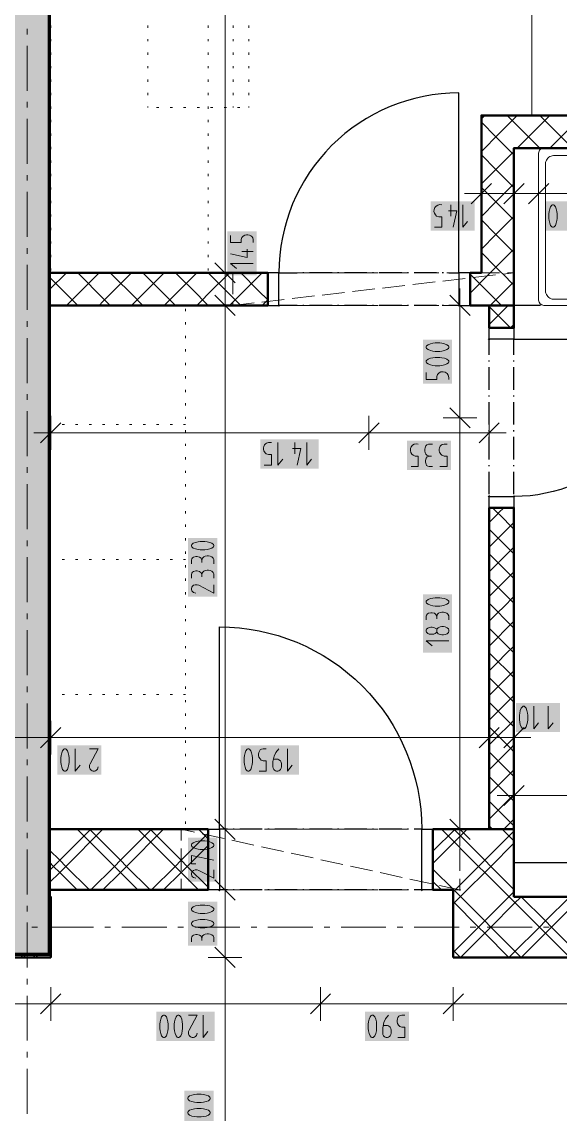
# Model space of a CAD drawing. Header units: millimetres. Extents: x 0 to 594, y 0 to 420.
# Drawn here: x 415.2 to 439.73, y 226.55 to 276.35 of the extents above; entities that cross this region are included whole.
import ezdxf

# ---------------------------------------------------------------- set-up
doc = ezdxf.new("R2010")
doc.units = ezdxf.units.MM
doc.header["$LTSCALE"] = 8
for name, color, linetype in [('PDF_Dvere', 7, 'Continuous'), ('PDF_Instalacni prizdivka do 1m', 7, 'Continuous'), ('PDF_Koty delkove', 7, 'Continuous'), ('PDF_Kuchyne', 7, 'Continuous'), ('PDF_Nabytek', 7, 'Continuous'), ('PDF_Osy hlavni', 7, 'Continuous'), ('PDF_Preklady', 7, 'Continuous'), ('PDF_Pricky zdene', 7, 'Continuous'), ('PDF_Sanita', 7, 'Continuous'), ('PDF_Steny akusticke', 7, 'Continuous'), ('PDF_Steny obvodove nosne', 7, 'Continuous')]:
    doc.layers.add(name, color=color, linetype=linetype)

msp = doc.modelspace()

# ---------------------------------------------------------------- linework, layer by layer
at = {"layer": 'PDF_Dvere', "lineweight": 25}
for points in [[(434.666, 264.911), (435.117, 264.911), (435.117, 273.111, 0.414214), (426.917, 264.911), (427.748, 264.911)], [(437.628, 261.167), (437.628, 261.887), (444.803, 261.887, -0.414213), (437.628, 254.712)], [(424.57, 239.542), (424.2, 239.542), (424.2, 248.767, -0.414214), (433.425, 239.542), (433.078, 239.542)]]:
    msp.add_lwpolyline(points, format="xyb", dxfattribs=at)
for points in [[(426.404, 263.425), (426.917, 263.425), (426.917, 264.911), (426.404, 264.911)], [(435.117, 263.425), (435.629, 263.425), (435.629, 264.911), (435.117, 264.911)], [(436.5, 261.887), (436.5, 262.4), (437.628, 262.4), (437.628, 261.887)], [(436.5, 254.2), (436.5, 254.712), (437.628, 254.712), (437.628, 254.2)], [(424.2, 236.775), (423.688, 236.775), (423.688, 239.542), (424.2, 239.542)], [(433.938, 236.775), (433.425, 236.775), (433.425, 239.542), (433.938, 239.542)]]:
    msp.add_lwpolyline(points, close=True, dxfattribs=at)
for points in [[(428.055, 264.911), (428.004, 264.911)], [(429.336, 264.911), (428.311, 264.911)], [(429.644, 264.911), (429.593, 264.911)], [(430.925, 264.911), (429.9, 264.911)], [(431.233, 264.911), (431.181, 264.911)], [(432.514, 264.911), (431.489, 264.911)], [(432.821, 264.911), (432.77, 264.911)], [(434.103, 264.911), (433.078, 264.911)], [(434.41, 264.911), (434.359, 264.911)], [(427.748, 263.425), (426.917, 263.425)], [(428.055, 263.425), (428.004, 263.425)], [(429.336, 263.425), (428.311, 263.425)], [(429.644, 263.425), (429.593, 263.425)], [(430.925, 263.425), (429.9, 263.425)], [(431.233, 263.425), (431.181, 263.425)], [(432.514, 263.425), (431.489, 263.425)], [(432.821, 263.425), (432.77, 263.425)], [(434.103, 263.425), (433.078, 263.425)], [(434.41, 263.425), (434.359, 263.425)], [(435.117, 263.425), (434.666, 263.425)], [(436.5, 261.167), (436.5, 261.887)], [(436.5, 260.86), (436.5, 260.911)], [(436.5, 259.578), (436.5, 260.603)], [(437.628, 260.86), (437.628, 260.911)], [(437.628, 259.578), (437.628, 260.603)], [(436.5, 259.271), (436.5, 259.322)], [(436.5, 257.99), (436.5, 259.015)], [(437.628, 259.271), (437.628, 259.322)], [(437.628, 257.99), (437.628, 259.015)], [(436.5, 257.682), (436.5, 257.733)], [(437.628, 257.682), (437.628, 257.733)], [(436.5, 256.401), (436.5, 257.426)], [(437.628, 256.401), (437.628, 257.426)], [(436.5, 256.093), (436.5, 256.145)], [(437.628, 256.093), (437.628, 256.145)], [(436.5, 254.812), (436.5, 255.837)], [(437.628, 254.812), (437.628, 255.837)], [(424.878, 239.542), (424.826, 239.542)], [(426.159, 239.542), (425.134, 239.542)], [(426.466, 239.542), (426.415, 239.542)], [(427.748, 239.542), (426.723, 239.542)], [(428.055, 239.542), (428.004, 239.542)], [(429.336, 239.542), (428.311, 239.542)], [(429.644, 239.542), (429.593, 239.542)], [(430.925, 239.542), (429.9, 239.542)], [(431.233, 239.542), (431.181, 239.542)], [(432.514, 239.542), (431.489, 239.542)], [(432.821, 239.542), (432.77, 239.542)], [(424.57, 236.775), (424.2, 236.775)], [(424.878, 236.775), (424.826, 236.775)], [(426.159, 236.775), (425.134, 236.775)], [(426.466, 236.775), (426.415, 236.775)], [(427.748, 236.775), (426.723, 236.775)], [(428.055, 236.775), (428.004, 236.775)], [(429.336, 236.775), (428.311, 236.775)], [(429.644, 236.775), (429.593, 236.775)], [(430.925, 236.775), (429.9, 236.775)], [(431.233, 236.775), (431.181, 236.775)], [(432.514, 236.775), (431.489, 236.775)], [(432.821, 236.775), (432.77, 236.775)], [(433.425, 236.775), (433.078, 236.775)]]:
    msp.add_lwpolyline(points, dxfattribs=at)
at = {"layer": 'PDF_Dvere', "lineweight": 25, "transparency": 33554559}
for points in [[(426.981, 264.911), (426.917, 264.847), (426.917, 264.975), (426.853, 264.911)], [(435.181, 264.911), (435.117, 264.847), (435.117, 264.975), (435.053, 264.911)], [(426.981, 263.425), (426.917, 263.361), (426.917, 263.489), (426.853, 263.425)], [(435.181, 263.425), (435.117, 263.361), (435.117, 263.489), (435.053, 263.425)], [(436.5, 261.823), (436.436, 261.887), (436.564, 261.887), (436.5, 261.951)], [(437.628, 261.823), (437.564, 261.887), (437.692, 261.887), (437.628, 261.951)], [(436.5, 254.648), (436.436, 254.712), (436.564, 254.712), (436.5, 254.776)], [(437.628, 254.648), (437.564, 254.712), (437.692, 254.712), (437.628, 254.776)], [(424.264, 239.542), (424.2, 239.478), (424.2, 239.606), (424.136, 239.542)], [(433.489, 239.542), (433.425, 239.478), (433.425, 239.606), (433.361, 239.542)], [(424.264, 236.775), (424.2, 236.711), (424.2, 236.839), (424.136, 236.775)], [(433.489, 236.775), (433.425, 236.711), (433.425, 236.839), (433.361, 236.775)]]:
    msp.add_solid(points, dxfattribs=at)
at = {"layer": 'PDF_Instalacni prizdivka do 1m', "lineweight": 25}
msp.add_lwpolyline([(438.837, 263.425), (437.628, 263.425)], dxfattribs=at)
msp.add_lwpolyline([(437.628, 236.467), (446.801, 236.467), (446.801, 238.005), (437.628, 238.005)], close=True, dxfattribs=at)
at = {"layer": 'PDF_Koty delkove', "lineweight": 18}
for points in [[(424.462, 131.969), (424.462, 165.401), (424.462, 185.307), (424.462, 187.114), (424.462, 188.6), (424.462, 212.482), (424.462, 215.25), (424.462, 218.325), (424.462, 233.7), (424.462, 236.775), (424.462, 239.542), (424.462, 263.425), (424.462, 264.911), (424.462, 320.055)], [(436.603, 268.982), (435.68, 268.06)], [(436.142, 269.29), (436.142, 268.521), (436.142, 267.752)], [(438.089, 268.982), (437.167, 268.06)], [(437.628, 269.29), (437.628, 268.521), (437.628, 267.752)], [(439.216, 268.982), (438.293, 268.06)], [(438.755, 269.29), (438.755, 268.521), (438.755, 267.752)], [(436.142, 268.521), (435.373, 268.521)], [(503.945, 268.521), (501.497, 268.521), (501.177, 268.521), (493.387, 268.521), (481.087, 268.521), (478.935, 268.521), (477.807, 268.521), (460.383, 268.521), (459.511, 268.521), (457.051, 268.521), (456.179, 268.521), (438.755, 268.521), (437.628, 268.521), (436.142, 268.521)], [(434.749, 268.009), (434.749, 267.496)], [(435.297, 268.009), (435.297, 266.984), (435.515, 267.256)], [(434.64, 267.735), (435.023, 267.735), (434.858, 266.984)], [(424.715, 266.617), (424.715, 266.289), (425.193, 266.289), (425.193, 266.426), (425.227, 266.521), (425.279, 266.576), (425.364, 266.63), (425.431, 266.644), (425.5, 266.644), (425.569, 266.63), (425.636, 266.603), (425.688, 266.562), (425.722, 266.508), (425.74, 266.426), (425.74, 266.289)], [(425.466, 265.987), (425.466, 265.604), (424.715, 265.769)], [(425.74, 265.878), (425.227, 265.878)], [(424.923, 264.45), (424.001, 265.372)], [(425.74, 265.33), (424.715, 265.33), (424.988, 265.112)], [(425.231, 264.911), (424.462, 264.911), (423.693, 264.911)], [(435.168, 263.425), (435.168, 264.193)], [(424.923, 262.963), (424.001, 263.886)], [(435.629, 262.963), (434.707, 263.886)], [(425.231, 263.425), (424.462, 263.425), (423.693, 263.425)], [(435.937, 263.425), (435.168, 263.425), (434.399, 263.425)], [(435.168, 239.542), (435.168, 258.3), (435.168, 263.425)], [(434.244, 261.711), (434.039, 261.711), (433.938, 261.697), (433.818, 261.67), (433.715, 261.629), (433.647, 261.575), (433.63, 261.547), (433.63, 261.493), (433.647, 261.465), (433.715, 261.41), (433.818, 261.369), (433.938, 261.341), (434.039, 261.328), (434.244, 261.328), (434.347, 261.341), (434.467, 261.369), (434.569, 261.41)], [(434.569, 261.41), (434.638, 261.465), (434.655, 261.493), (434.655, 261.547), (434.638, 261.575), (434.569, 261.629), (434.467, 261.67), (434.347, 261.697), (434.244, 261.711)], [(435.629, 257.838), (434.707, 258.761)], [(416.974, 258.077), (416.052, 257.155)], [(416.513, 258.385), (416.513, 257.616), (416.513, 256.847)], [(431.478, 258.077), (430.555, 257.155)], [(431.017, 258.385), (431.017, 257.616), (431.017, 256.847)], [(435.937, 258.3), (435.168, 258.3), (434.399, 258.3)], [(436.962, 258.077), (436.039, 257.155)], [(436.5, 258.385), (436.5, 257.616), (436.5, 256.847)], [(416.513, 257.616), (415.744, 257.616)], [(436.5, 257.616), (433.25, 257.616), (431.017, 257.616), (416.513, 257.616)], [(436.5, 257.616), (437.269, 257.616)], [(426.243, 256.142), (426.572, 256.142), (426.572, 256.62), (426.435, 256.62), (426.339, 256.654), (426.284, 256.706), (426.23, 256.791), (426.216, 256.858), (426.216, 256.927), (426.23, 256.996), (426.257, 257.063), (426.298, 257.115), (426.353, 257.15), (426.435, 257.167), (426.572, 257.167)], [(426.873, 257.167), (426.873, 256.142), (427.092, 256.415)], [(427.64, 257.167), (427.64, 256.654)], [(428.187, 257.167), (428.187, 256.142), (428.406, 256.415)], [(433.922, 257.103), (433.731, 257.103), (433.663, 257.068), (433.608, 257.017), (433.581, 256.932), (433.567, 256.863), (433.567, 256.795), (433.581, 256.71), (433.608, 256.642), (433.663, 256.591), (433.758, 256.556)], [(434.251, 256.078), (434.579, 256.078), (434.579, 256.556), (434.442, 256.556), (434.347, 256.591), (434.292, 256.642), (434.238, 256.727), (434.224, 256.795), (434.224, 256.863), (434.238, 256.932), (434.265, 257), (434.306, 257.051), (434.36, 257.086), (434.442, 257.103), (434.579, 257.103)], [(427.53, 256.893), (427.914, 256.893), (427.749, 256.142)], [(433.922, 256.078), (433.758, 256.078), (433.703, 256.095), (433.649, 256.13), (433.621, 256.181), (433.594, 256.282), (433.594, 256.351), (433.621, 256.453), (433.676, 256.522), (433.758, 256.556), (433.867, 256.556)], [(423.949, 251.648), (423.949, 251.84), (423.914, 251.908), (423.863, 251.963), (423.778, 251.99), (423.709, 252.004), (423.641, 252.004), (423.556, 251.99), (423.488, 251.963), (423.437, 251.908), (423.402, 251.812)], [(422.924, 251.648), (422.924, 251.812), (422.941, 251.867), (422.976, 251.922), (423.027, 251.95), (423.128, 251.977), (423.197, 251.977)], [(423.197, 251.977), (423.299, 251.95), (423.368, 251.895), (423.402, 251.812), (423.402, 251.703)], [(422.924, 250.991), (422.924, 251.155), (422.941, 251.21), (422.976, 251.265), (423.027, 251.293), (423.128, 251.32), (423.197, 251.32), (423.299, 251.293), (423.368, 251.238), (423.402, 251.155), (423.402, 251.046)], [(423.949, 250.991), (423.949, 251.183), (423.914, 251.251), (423.863, 251.306), (423.778, 251.333), (423.709, 251.347), (423.641, 251.347), (423.556, 251.333), (423.488, 251.306), (423.437, 251.251), (423.402, 251.155)], [(423.949, 250.69), (423.949, 250.306), (423.266, 250.663), (423.197, 250.69), (423.094, 250.69), (423.027, 250.663), (422.976, 250.622), (422.941, 250.58), (422.924, 250.525), (422.924, 250.471), (422.941, 250.416), (422.976, 250.375), (423.027, 250.334), (423.128, 250.306)], [(433.63, 249.086), (433.63, 249.25), (433.647, 249.305), (433.682, 249.359), (433.733, 249.387), (433.834, 249.414), (433.903, 249.414), (434.005, 249.387), (434.074, 249.332), (434.108, 249.25), (434.108, 249.141)], [(434.655, 249.086), (434.655, 249.277), (434.62, 249.345), (434.569, 249.4), (434.484, 249.427), (434.415, 249.441), (434.347, 249.441), (434.262, 249.427), (434.194, 249.4), (434.143, 249.345), (434.108, 249.25)], [(434.108, 248.538), (434.091, 248.511), (434.039, 248.47), (433.972, 248.443), (433.903, 248.429), (433.834, 248.429), (433.767, 248.443), (433.698, 248.47), (433.647, 248.525), (433.63, 248.566), (433.63, 248.62), (433.647, 248.661), (433.698, 248.716), (433.767, 248.743), (433.834, 248.757), (433.903, 248.757), (433.972, 248.743), (434.039, 248.716)], [(434.039, 248.716), (434.091, 248.675), (434.108, 248.648)], [(434.655, 248.127), (433.63, 248.127), (433.903, 247.909)], [(438.535, 245.147), (438.535, 244.122), (438.753, 244.395)], [(439.192, 245.147), (439.192, 244.122), (439.41, 244.395)], [(416.974, 244.184), (416.052, 243.261)], [(416.513, 244.491), (416.513, 243.722), (416.513, 242.954)], [(436.962, 244.184), (436.039, 243.261)], [(436.5, 244.491), (436.5, 243.722), (436.5, 242.954)], [(438.089, 244.184), (437.167, 243.261)], [(437.628, 244.491), (437.628, 243.722), (437.628, 242.954)], [(437.628, 243.722), (436.5, 243.722), (431.028, 243.722), (424.161, 243.722), (419.044, 243.722), (416.513, 243.722), (415.08, 243.722), (414.361, 243.722), (407.852, 243.722), (403.957, 243.722)], [(437.628, 243.722), (438.397, 243.722)], [(417.631, 243.21), (417.631, 242.185), (417.85, 242.457)], [(418.288, 243.21), (418.672, 243.21), (418.315, 242.526), (418.288, 242.457), (418.288, 242.355), (418.315, 242.287), (418.356, 242.236), (418.397, 242.201), (418.452, 242.185), (418.507, 242.185), (418.562, 242.201), (418.603, 242.236), (418.644, 242.287), (418.672, 242.389)], [(425.671, 243.021), (425.63, 243.124), (425.576, 243.192), (425.548, 243.21), (425.493, 243.21), (425.466, 243.192), (425.411, 243.124), (425.37, 243.021), (425.343, 242.901), (425.329, 242.799)], [(425.329, 242.799), (425.329, 242.594), (425.343, 242.492), (425.37, 242.372), (425.411, 242.27), (425.466, 242.201), (425.493, 242.185), (425.548, 242.185), (425.576, 242.201), (425.63, 242.27), (425.671, 242.372), (425.699, 242.492), (425.713, 242.594), (425.713, 242.799), (425.699, 242.901), (425.671, 243.021)], [(426.013, 242.185), (426.342, 242.185), (426.342, 242.662), (426.205, 242.662), (426.109, 242.697), (426.054, 242.749), (426, 242.834), (425.986, 242.901), (425.986, 242.97), (426, 243.039), (426.027, 243.106), (426.068, 243.158), (426.123, 243.192), (426.205, 243.21), (426.342, 243.21)], [(426.917, 243.21), (426.78, 243.039), (426.697, 242.867), (426.643, 242.629), (426.643, 242.389), (426.657, 242.321), (426.684, 242.27), (426.711, 242.236), (426.753, 242.201), (426.808, 242.185), (426.862, 242.185), (426.917, 242.201), (426.958, 242.236), (426.985, 242.27), (427.013, 242.321), (427.027, 242.389), (427.027, 242.526), (427.013, 242.594), (426.985, 242.662), (426.917, 242.714), (426.862, 242.731), (426.67, 242.731)], [(427.3, 243.21), (427.3, 242.185), (427.519, 242.457)], [(438.089, 241.541), (437.167, 240.618)], [(437.628, 241.848), (437.628, 241.08), (437.628, 240.311)], [(437.628, 241.08), (436.859, 241.08)], [(459.511, 241.08), (458.355, 241.08), (457.051, 241.08), (450.555, 241.08), (448.39, 241.08), (446.801, 241.08), (437.628, 241.08)], [(425.231, 239.542), (424.462, 239.542), (423.693, 239.542)], [(424.923, 239.081), (424.001, 240.003)], [(435.937, 239.542), (435.168, 239.542), (434.399, 239.542)], [(435.629, 239.081), (434.707, 240.003)], [(435.168, 239.542), (435.168, 238.773)], [(423.538, 239.007), (423.333, 239.007), (423.232, 238.993), (423.112, 238.966), (423.009, 238.925), (422.941, 238.871), (422.924, 238.843), (422.924, 238.789), (422.941, 238.761), (423.009, 238.707), (423.112, 238.666), (423.232, 238.638), (423.333, 238.624), (423.538, 238.624)], [(423.538, 238.624), (423.641, 238.638), (423.761, 238.666), (423.863, 238.707), (423.932, 238.761), (423.949, 238.789), (423.949, 238.843), (423.932, 238.871), (423.863, 238.925), (423.761, 238.966), (423.641, 238.993), (423.538, 239.007)], [(423.128, 237.967), (422.924, 237.967), (422.924, 238.35), (423.949, 238.132)], [(423.949, 237.693), (423.949, 237.31), (423.266, 237.666), (423.197, 237.693), (423.094, 237.693), (423.027, 237.666), (422.976, 237.625), (422.941, 237.584), (422.924, 237.529), (422.924, 237.475), (422.941, 237.42), (422.976, 237.379), (423.027, 237.338), (423.128, 237.31)], [(424.923, 236.313), (424.001, 237.236)], [(425.231, 236.775), (424.462, 236.775), (423.693, 236.775)], [(423.112, 236.045), (423.009, 236.004), (422.941, 235.95), (422.924, 235.922), (422.924, 235.868), (422.941, 235.84), (423.009, 235.786), (423.112, 235.745), (423.232, 235.717), (423.333, 235.703), (423.538, 235.703), (423.641, 235.717), (423.761, 235.745), (423.863, 235.786), (423.932, 235.84), (423.949, 235.868), (423.949, 235.922), (423.932, 235.95), (423.863, 236.004), (423.761, 236.045), (423.641, 236.072), (423.538, 236.086)], [(423.538, 236.086), (423.333, 236.086), (423.232, 236.072), (423.112, 236.045)], [(422.924, 234.416), (422.924, 234.581), (422.941, 234.636), (422.976, 234.69), (423.027, 234.718), (423.128, 234.745), (423.197, 234.745), (423.299, 234.718), (423.368, 234.663), (423.402, 234.581), (423.402, 234.471)], [(423.949, 234.416), (423.949, 234.608), (423.914, 234.676), (423.863, 234.731), (423.778, 234.758), (423.709, 234.772), (423.641, 234.772), (423.556, 234.758), (423.488, 234.731), (423.437, 234.676), (423.402, 234.581)], [(424.923, 233.239), (424.001, 234.161)], [(425.231, 233.7), (424.462, 233.7), (423.693, 233.7)], [(416.513, 232.35), (416.513, 231.581), (416.513, 230.813)], [(428.813, 232.35), (428.813, 231.581), (428.813, 230.813)], [(434.86, 232.35), (434.86, 231.581), (434.86, 230.813)], [(544.944, 231.581), (527.533, 231.581), (514.611, 231.581), (510.402, 231.581), (501.792, 231.581), (487.237, 231.581), (481.087, 231.581), (476.182, 231.581), (471.637, 231.581), (470.838, 231.581), (469.351, 231.581), (434.86, 231.581), (428.813, 231.581), (416.513, 231.581), (405.084, 231.581)], [(416.974, 232.043), (416.052, 231.12)], [(429.274, 232.043), (428.352, 231.12)], [(435.322, 232.043), (434.399, 231.12)], [(422.143, 230.658), (422.143, 230.453), (422.156, 230.351), (422.184, 230.231), (422.225, 230.129), (422.279, 230.06), (422.307, 230.044), (422.361, 230.044), (422.389, 230.06), (422.443, 230.129), (422.484, 230.231), (422.512, 230.351), (422.526, 230.453), (422.526, 230.658), (422.512, 230.76), (422.484, 230.88), (422.443, 230.983), (422.389, 231.051), (422.361, 231.069), (422.307, 231.069), (422.279, 231.051)], [(422.8, 231.069), (423.183, 231.069), (422.827, 230.385), (422.8, 230.317), (422.8, 230.214), (422.827, 230.146), (422.868, 230.095), (422.909, 230.06), (422.964, 230.044), (423.018, 230.044), (423.073, 230.06), (423.114, 230.095), (423.155, 230.146), (423.183, 230.248)], [(423.457, 231.069), (423.457, 230.044), (423.675, 230.317)], [(431.288, 230.129), (431.329, 230.231), (431.357, 230.351), (431.371, 230.453), (431.371, 230.658), (431.357, 230.76), (431.329, 230.88), (431.288, 230.983), (431.234, 231.051), (431.206, 231.069), (431.152, 231.069), (431.124, 231.051), (431.07, 230.983), (431.029, 230.88), (431.002, 230.76), (430.988, 230.658)], [(431.918, 231.069), (431.781, 230.898), (431.699, 230.727), (431.645, 230.488), (431.645, 230.248), (431.659, 230.18), (431.686, 230.129), (431.713, 230.095), (431.754, 230.06), (431.809, 230.044), (431.863, 230.044), (431.918, 230.06), (431.959, 230.095), (431.986, 230.129), (432.014, 230.18), (432.028, 230.248), (432.028, 230.385), (432.014, 230.453), (431.986, 230.522), (431.918, 230.573), (431.863, 230.59), (431.672, 230.59)], [(432.329, 230.044), (432.657, 230.044), (432.657, 230.522), (432.52, 230.522), (432.425, 230.556), (432.37, 230.608), (432.316, 230.693), (432.302, 230.76), (432.302, 230.829), (432.316, 230.898), (432.343, 230.965), (432.384, 231.017), (432.438, 231.051), (432.52, 231.069), (432.657, 231.069)], [(422.279, 231.051), (422.225, 230.983), (422.184, 230.88), (422.156, 230.76), (422.143, 230.658)], [(430.988, 230.658), (430.988, 230.453), (431.002, 230.351), (431.029, 230.231), (431.07, 230.129), (431.124, 230.06), (431.152, 230.044), (431.206, 230.044), (431.234, 230.06), (431.288, 230.129)], [(423.376, 227.467), (423.171, 227.467), (423.07, 227.453), (422.95, 227.426), (422.847, 227.385), (422.779, 227.331), (422.762, 227.303), (422.762, 227.249), (422.779, 227.221), (422.847, 227.166), (422.95, 227.125), (423.07, 227.097), (423.171, 227.083), (423.376, 227.083), (423.479, 227.097), (423.599, 227.125), (423.701, 227.166), (423.77, 227.221), (423.787, 227.249), (423.787, 227.303), (423.77, 227.331), (423.701, 227.385)], [(423.701, 227.385), (423.599, 227.426), (423.479, 227.453), (423.376, 227.467)]]:
    msp.add_lwpolyline(points, dxfattribs=at)
for points in [[(434.01, 266.984), (434.338, 266.984), (434.338, 267.461), (434.201, 267.461), (434.106, 267.496), (434.051, 267.547, -0.753191), (434.338, 268.009)], [(433.63, 260.37), (433.63, 260.041), (434.108, 260.041), (434.108, 260.179), (434.143, 260.274, -0.84385), (434.655, 260.041)], [(432.937, 256.078), (433.265, 256.078), (433.265, 256.556), (433.128, 256.556), (433.033, 256.591), (432.978, 256.642, -0.753191), (433.265, 257.103)]]:
    msp.add_lwpolyline(points, format="xyb", dxfattribs=at)
for points in [[(439.216, 267.597), (439.216, 267.392), (439.229, 267.291), (439.257, 267.171), (439.298, 267.069), (439.352, 267), (439.38, 266.984), (439.434, 266.984), (439.462, 267), (439.516, 267.069), (439.557, 267.171), (439.585, 267.291), (439.599, 267.392), (439.599, 267.597), (439.585, 267.7), (439.557, 267.82), (439.516, 267.922), (439.462, 267.991), (439.434, 268.009), (439.38, 268.009), (439.352, 267.991), (439.298, 267.922), (439.257, 267.82), (439.229, 267.7)], [(434.244, 261.054), (434.039, 261.054), (433.938, 261.04), (433.818, 261.013), (433.715, 260.972), (433.647, 260.918), (433.63, 260.89), (433.63, 260.836), (433.647, 260.808), (433.715, 260.753), (433.818, 260.712), (433.938, 260.684), (434.039, 260.67), (434.244, 260.67), (434.347, 260.684), (434.467, 260.712), (434.569, 260.753), (434.638, 260.808), (434.655, 260.836), (434.655, 260.89), (434.638, 260.918), (434.569, 260.972), (434.467, 261.013), (434.347, 261.04)], [(423.538, 252.661), (423.333, 252.661), (423.232, 252.647), (423.112, 252.62), (423.009, 252.579), (422.941, 252.525), (422.924, 252.497), (422.924, 252.442), (422.941, 252.414), (423.009, 252.36), (423.112, 252.319), (423.232, 252.291), (423.333, 252.277), (423.538, 252.277), (423.641, 252.291), (423.761, 252.319), (423.863, 252.36), (423.932, 252.414), (423.949, 252.442), (423.949, 252.497), (423.932, 252.525), (423.863, 252.579), (423.761, 252.62), (423.641, 252.647)], [(434.244, 250.098), (434.039, 250.098), (433.938, 250.084), (433.818, 250.057), (433.715, 250.016), (433.647, 249.962), (433.63, 249.934), (433.63, 249.88), (433.647, 249.852), (433.715, 249.798), (433.818, 249.757), (433.938, 249.729), (434.039, 249.715), (434.244, 249.715), (434.347, 249.729), (434.467, 249.757), (434.569, 249.798), (434.638, 249.852), (434.655, 249.88), (434.655, 249.934), (434.638, 249.962), (434.569, 250.016), (434.467, 250.057), (434.347, 250.084)], [(434.415, 248.784), (434.347, 248.784), (434.262, 248.77), (434.177, 248.73), (434.125, 248.675), (434.108, 248.648), (434.108, 248.538), (434.125, 248.511), (434.177, 248.456), (434.262, 248.415), (434.347, 248.401), (434.415, 248.401), (434.501, 248.415), (434.587, 248.456), (434.638, 248.511), (434.655, 248.566), (434.655, 248.62), (434.638, 248.675), (434.587, 248.73), (434.501, 248.77)], [(437.877, 244.736), (437.877, 244.531), (437.891, 244.43), (437.919, 244.31), (437.96, 244.207), (438.014, 244.138), (438.042, 244.122), (438.096, 244.122), (438.124, 244.138), (438.178, 244.207), (438.219, 244.31), (438.247, 244.43), (438.261, 244.531), (438.261, 244.736), (438.247, 244.839), (438.219, 244.958), (438.178, 245.061), (438.124, 245.13), (438.096, 245.147), (438.042, 245.147), (438.014, 245.13), (437.96, 245.061), (437.919, 244.958), (437.891, 244.839)], [(416.974, 242.799), (416.974, 242.594), (416.988, 242.492), (417.015, 242.372), (417.056, 242.27), (417.11, 242.201), (417.138, 242.185), (417.192, 242.185), (417.22, 242.201), (417.275, 242.27), (417.316, 242.372), (417.344, 242.492), (417.358, 242.594), (417.358, 242.799), (417.344, 242.901), (417.316, 243.021), (417.275, 243.124), (417.22, 243.192), (417.192, 243.21), (417.138, 243.21), (417.11, 243.192), (417.056, 243.124), (417.015, 243.021), (416.988, 242.901)], [(423.538, 235.429), (423.333, 235.429), (423.232, 235.415), (423.112, 235.388), (423.009, 235.347), (422.941, 235.293), (422.924, 235.265), (422.924, 235.211), (422.941, 235.183), (423.009, 235.129), (423.112, 235.087), (423.232, 235.06), (423.333, 235.046), (423.538, 235.046), (423.641, 235.06), (423.761, 235.087), (423.863, 235.129), (423.932, 235.183), (423.949, 235.211), (423.949, 235.265), (423.932, 235.293), (423.863, 235.347), (423.761, 235.388), (423.641, 235.415)], [(421.485, 230.658), (421.485, 230.453), (421.499, 230.351), (421.527, 230.231), (421.568, 230.129), (421.622, 230.06), (421.65, 230.044), (421.704, 230.044), (421.732, 230.06), (421.786, 230.129), (421.827, 230.231), (421.855, 230.351), (421.869, 230.453), (421.869, 230.658), (421.855, 230.76), (421.827, 230.88), (421.786, 230.983), (421.732, 231.051), (421.704, 231.069), (421.65, 231.069), (421.622, 231.051), (421.568, 230.983), (421.527, 230.88), (421.499, 230.76)], [(423.376, 226.81), (423.171, 226.81), (423.07, 226.796), (422.95, 226.769), (422.847, 226.728), (422.779, 226.674), (422.762, 226.646), (422.762, 226.591), (422.779, 226.564), (422.847, 226.509), (422.95, 226.468), (423.07, 226.44), (423.171, 226.426), (423.376, 226.426), (423.479, 226.44), (423.599, 226.468), (423.701, 226.509), (423.77, 226.564), (423.787, 226.591), (423.787, 226.646), (423.77, 226.674), (423.701, 226.728), (423.599, 226.769), (423.479, 226.796)]]:
    msp.add_lwpolyline(points, close=True, dxfattribs=at)
at = {"layer": 'PDF_Koty delkove', "color": 7, "lineweight": 18, "true_color": 0xffffff, "transparency": 33554559}
for points in [[(435.834, 268.162), (433.829, 268.162), (435.834, 266.83), (433.829, 266.83)], [(441.067, 268.162), (439.062, 268.162), (441.067, 266.83), (439.062, 266.83)], [(425.894, 264.793), (425.894, 266.798), (424.561, 264.793), (424.561, 266.798)], [(434.809, 259.86), (434.809, 261.865), (433.477, 259.86), (433.477, 261.865)], [(428.725, 257.321), (426.063, 257.321), (428.725, 255.988), (426.063, 255.988)], [(434.761, 257.257), (432.756, 257.257), (434.761, 255.925), (432.756, 255.925)], [(424.103, 250.152), (424.103, 252.814), (422.771, 250.152), (422.771, 252.814)], [(434.809, 247.59), (434.809, 250.252), (433.477, 247.59), (433.477, 250.252)], [(439.729, 245.301), (437.724, 245.301), (439.729, 243.968), (437.724, 243.968)], [(418.825, 243.364), (416.821, 243.364), (418.825, 242.031), (416.821, 242.031)], [(427.838, 243.364), (425.176, 243.364), (427.838, 242.031), (425.176, 242.031)], [(424.103, 237.156), (424.103, 239.161), (422.771, 237.156), (422.771, 239.161)], [(424.103, 234.235), (424.103, 236.24), (422.771, 234.235), (422.771, 236.24)], [(423.994, 231.223), (421.332, 231.223), (423.994, 229.89), (421.332, 229.89)], [(432.839, 231.223), (430.834, 231.223), (432.839, 229.89), (430.834, 229.89)], [(423.941, 224.959), (423.941, 227.62), (422.609, 224.959), (422.609, 227.62)]]:
    msp.add_solid(points, dxfattribs=at)
at = {"layer": 'PDF_Kuchyne', "lineweight": 13}
msp.add_lwpolyline([(456.898, 278.236), (456.898, 290.536), (450.748, 290.536), (450.748, 278.236), (438.448, 278.236), (438.448, 272.086), (456.898, 272.086), (456.898, 278.236)], dxfattribs=at)
at = {"layer": 'PDF_Nabytek', "lineweight": 13}
for points in [[(416.513, 276.081), (416.513, 276.183)], [(420.938, 276.081), (420.938, 276.183)], [(423.688, 276.081), (423.688, 276.183)], [(424.833, 276.081), (424.833, 276.183)], [(425.551, 276.081), (425.551, 276.183)], [(416.513, 275.466), (416.513, 275.568)], [(420.938, 275.466), (420.938, 275.568)], [(423.688, 275.466), (423.688, 275.568)], [(424.833, 275.466), (424.833, 275.568)], [(425.551, 275.466), (425.551, 275.568)], [(416.513, 274.851), (416.513, 274.953)], [(420.938, 274.851), (420.938, 274.953)], [(423.688, 274.851), (423.688, 274.953)], [(424.833, 274.851), (424.833, 274.953)], [(425.551, 274.851), (425.551, 274.953)], [(416.513, 274.236), (416.513, 274.338)], [(420.938, 274.236), (420.938, 274.338)], [(423.688, 274.236), (423.688, 274.338)], [(424.833, 274.236), (424.833, 274.338)], [(425.551, 274.236), (425.551, 274.338)], [(416.513, 273.621), (416.513, 273.723)], [(420.938, 273.621), (420.938, 273.723)], [(423.688, 273.621), (423.688, 273.723)], [(424.833, 273.621), (424.833, 273.723)], [(425.551, 273.621), (425.551, 273.723)], [(416.513, 273.006), (416.513, 273.108)], [(420.938, 273.006), (420.938, 273.108)], [(423.688, 273.006), (423.688, 273.108)], [(424.833, 273.006), (424.833, 273.108)], [(425.551, 273.006), (425.551, 273.108)], [(416.513, 272.391), (416.513, 272.493)], [(420.938, 272.444), (420.938, 272.493)], [(420.938, 272.444), (420.938, 272.444)], [(421.444, 272.444), (421.341, 272.444)], [(422.059, 272.444), (421.956, 272.444)], [(422.674, 272.444), (422.571, 272.444)], [(423.289, 272.444), (423.186, 272.444)], [(423.688, 272.391), (423.688, 272.493)], [(423.904, 272.444), (423.801, 272.444)], [(424.519, 272.444), (424.416, 272.444)], [(424.833, 272.444), (424.833, 272.493)], [(424.833, 272.444), (424.833, 272.444)], [(425.134, 272.444), (425.031, 272.444)], [(425.551, 272.444), (425.551, 272.493)], [(425.551, 272.444), (425.551, 272.444)], [(425.551, 272.444), (425.551, 272.444)], [(416.513, 271.776), (416.513, 271.878)], [(423.688, 271.776), (423.688, 271.878)], [(416.513, 271.161), (416.513, 271.263)], [(423.688, 271.161), (423.688, 271.263)], [(416.513, 270.546), (416.513, 270.648)], [(423.688, 270.546), (423.688, 270.648)], [(416.513, 269.931), (416.513, 270.033)], [(423.688, 269.931), (423.688, 270.033)], [(416.513, 269.316), (416.513, 269.418)], [(423.688, 269.316), (423.688, 269.418)], [(416.513, 268.701), (416.513, 268.803)], [(423.688, 268.701), (423.688, 268.803)], [(416.513, 268.086), (416.513, 268.188)], [(423.688, 268.086), (423.688, 268.188)], [(416.513, 267.471), (416.513, 267.573)], [(423.688, 267.471), (423.688, 267.573)], [(416.513, 266.856), (416.513, 266.958)], [(423.688, 266.856), (423.688, 266.958)], [(416.513, 266.241), (416.513, 266.343)], [(423.688, 266.241), (423.688, 266.343)], [(416.513, 265.626), (416.513, 265.728)], [(423.688, 265.626), (423.688, 265.728)], [(416.513, 265.011), (416.513, 265.113)], [(423.688, 265.011), (423.688, 265.113)], [(416.513, 264.911), (416.513, 264.911)], [(416.524, 264.911), (416.513, 264.911)], [(416.513, 264.911), (416.513, 264.911)], [(417.139, 264.911), (417.036, 264.911)], [(417.754, 264.911), (417.651, 264.911)], [(418.369, 264.911), (418.266, 264.911)], [(418.984, 264.911), (418.881, 264.911)], [(419.599, 264.911), (419.496, 264.911)], [(420.214, 264.911), (420.111, 264.911)], [(420.829, 264.911), (420.726, 264.911)], [(421.444, 264.911), (421.341, 264.911)], [(422.059, 264.911), (421.956, 264.911)], [(422.674, 264.911), (422.571, 264.911)], [(423.289, 264.911), (423.186, 264.911)], [(423.688, 264.911), (423.688, 264.911)], [(423.688, 264.911), (423.688, 264.911)], [(422.663, 263.425), (422.663, 263.425)], [(422.663, 263.166), (422.663, 263.268)], [(422.663, 262.551), (422.663, 262.653)], [(422.663, 261.936), (422.663, 262.038)], [(422.663, 261.321), (422.663, 261.423)], [(422.663, 260.706), (422.663, 260.808)], [(422.663, 260.091), (422.663, 260.193)], [(422.663, 259.476), (422.663, 259.578)], [(422.663, 258.861), (422.663, 258.963)], [(416.524, 257.992), (416.513, 257.992)], [(416.513, 257.992), (416.513, 257.992)], [(417.139, 257.992), (417.036, 257.992)], [(417.754, 257.992), (417.651, 257.992)], [(418.369, 257.992), (418.266, 257.992)], [(418.984, 257.992), (418.881, 257.992)], [(419.599, 257.992), (419.496, 257.992)], [(420.214, 257.992), (420.111, 257.992)], [(420.829, 257.992), (420.726, 257.992)], [(421.444, 257.992), (421.341, 257.992)], [(422.059, 257.992), (421.956, 257.992)], [(422.663, 257.992), (422.571, 257.992)], [(422.663, 258.246), (422.663, 258.348)], [(422.663, 257.992), (422.663, 257.992)], [(422.663, 257.631), (422.663, 257.733)], [(422.663, 257.016), (422.663, 257.118)], [(422.663, 256.401), (422.663, 256.503)], [(422.663, 255.786), (422.663, 255.888)], [(422.663, 255.171), (422.663, 255.273)], [(422.663, 254.556), (422.663, 254.658)], [(422.663, 253.941), (422.663, 254.043)], [(422.663, 253.326), (422.663, 253.428)], [(422.663, 252.711), (422.663, 252.813)], [(422.663, 252.096), (422.663, 252.198)], [(416.524, 251.842), (416.513, 251.842)], [(416.513, 251.842), (416.513, 251.842)], [(417.139, 251.842), (417.036, 251.842)], [(417.754, 251.842), (417.651, 251.842)], [(418.369, 251.842), (418.266, 251.842)], [(418.984, 251.842), (418.881, 251.842)], [(419.599, 251.842), (419.496, 251.842)], [(420.214, 251.842), (420.111, 251.842)], [(420.829, 251.842), (420.726, 251.842)], [(421.444, 251.842), (421.341, 251.842)], [(422.059, 251.842), (421.956, 251.842)], [(422.663, 251.842), (422.571, 251.842)], [(422.663, 251.842), (422.663, 251.842)], [(422.663, 251.481), (422.663, 251.583)], [(422.663, 250.866), (422.663, 250.968)], [(422.663, 250.251), (422.663, 250.353)], [(422.663, 249.636), (422.663, 249.738)], [(422.663, 249.021), (422.663, 249.123)], [(422.663, 248.406), (422.663, 248.508)], [(422.663, 247.791), (422.663, 247.893)], [(422.663, 247.176), (422.663, 247.278)], [(422.663, 246.561), (422.663, 246.663)], [(422.663, 245.946), (422.663, 246.048)], [(416.524, 245.692), (416.513, 245.692)], [(416.513, 245.692), (416.513, 245.692)], [(417.139, 245.692), (417.036, 245.692)], [(417.754, 245.692), (417.651, 245.692)], [(418.369, 245.692), (418.266, 245.692)], [(418.984, 245.692), (418.881, 245.692)], [(419.599, 245.692), (419.496, 245.692)], [(420.214, 245.692), (420.111, 245.692)], [(420.829, 245.692), (420.726, 245.692)], [(421.444, 245.692), (421.341, 245.692)], [(422.059, 245.692), (421.956, 245.692)], [(422.663, 245.692), (422.571, 245.692)], [(422.663, 245.692), (422.663, 245.692)], [(422.663, 245.331), (422.663, 245.433)], [(422.663, 244.716), (422.663, 244.818)], [(422.663, 244.101), (422.663, 244.203)], [(422.663, 243.486), (422.663, 243.589)], [(422.663, 242.871), (422.663, 242.974)], [(422.663, 242.256), (422.663, 242.359)], [(422.663, 241.641), (422.663, 241.744)], [(422.663, 241.026), (422.663, 241.129)], [(422.663, 240.411), (422.663, 240.514)], [(422.663, 239.796), (422.663, 239.899)], [(422.663, 239.542), (422.663, 239.542)]]:
    msp.add_lwpolyline(points, dxfattribs=at)
at = {"layer": 'PDF_Osy hlavni', "lineweight": 18}
for points in [[(415.437, 275.773), (415.437, 276.029)], [(415.437, 273.211), (415.437, 275.261)], [(415.437, 272.442), (415.437, 272.698)], [(415.437, 269.88), (415.437, 271.929)], [(415.437, 269.111), (415.437, 269.367)], [(415.437, 266.548), (415.437, 268.598)], [(415.437, 265.78), (415.437, 266.036)], [(415.437, 263.217), (415.437, 265.267)], [(415.437, 262.448), (415.437, 262.705)], [(415.437, 259.886), (415.437, 261.936)], [(415.437, 259.117), (415.437, 259.373)], [(415.437, 256.555), (415.437, 258.605)], [(415.437, 255.786), (415.437, 256.042)], [(415.437, 253.223), (415.437, 255.273)], [(415.437, 252.455), (415.437, 252.711)], [(415.437, 249.892), (415.437, 251.942)], [(415.437, 249.123), (415.437, 249.38)], [(415.437, 246.561), (415.437, 248.611)], [(415.437, 245.792), (415.437, 246.048)], [(415.437, 243.23), (415.437, 245.28)], [(415.437, 242.461), (415.437, 242.717)], [(415.437, 239.899), (415.437, 241.949)], [(415.437, 239.13), (415.437, 239.386)], [(415.437, 236.567), (415.437, 238.617)], [(415.437, 235.799), (415.437, 236.055)], [(415.437, 233.236), (415.437, 235.286)], [(415.909, 235.083), (415.653, 235.083)], [(418.471, 235.083), (416.421, 235.083)], [(419.24, 235.083), (418.984, 235.083)], [(421.803, 235.083), (419.753, 235.083)], [(422.571, 235.083), (422.315, 235.083)], [(425.134, 235.083), (423.084, 235.083)], [(425.903, 235.083), (425.646, 235.083)], [(428.465, 235.083), (426.415, 235.083)], [(429.234, 235.083), (428.978, 235.083)], [(431.796, 235.083), (429.746, 235.083)], [(432.565, 235.083), (432.309, 235.083)], [(435.128, 235.083), (433.078, 235.083)], [(435.896, 235.083), (435.64, 235.083)], [(438.459, 235.083), (436.409, 235.083)], [(439.227, 235.083), (438.971, 235.083)], [(415.437, 232.467), (415.437, 232.724)], [(415.437, 229.905), (415.437, 231.955)], [(415.437, 229.136), (415.437, 229.392)], [(415.437, 226.574), (415.437, 228.624)]]:
    msp.add_lwpolyline(points, dxfattribs=at)
at = {"layer": 'PDF_Preklady', "lineweight": 18}
for points in [[(424.815, 263.935), (424.815, 264.911)], [(425.903, 264.911), (424.878, 264.911)], [(426.404, 264.911), (426.261, 264.911)], [(427.286, 264.911), (426.404, 264.911)], [(428.67, 264.911), (427.645, 264.911)], [(430.054, 264.911), (429.029, 264.911)], [(431.438, 264.911), (430.413, 264.911)], [(432.821, 264.911), (431.796, 264.911)], [(433.016, 264.376), (434.034, 264.494)], [(434.205, 264.911), (433.18, 264.911)], [(434.391, 264.535), (435.409, 264.653)], [(435.589, 264.911), (434.564, 264.911)], [(435.765, 264.695), (436.783, 264.813)], [(436.142, 264.911), (435.948, 264.911)], [(436.972, 264.911), (436.142, 264.911)], [(437.14, 264.854), (437.628, 264.911), (437.628, 263.935)], [(437.628, 264.911), (437.331, 264.911)], [(428.893, 263.898), (429.911, 264.016)], [(430.267, 264.057), (431.285, 264.175)], [(431.642, 264.216), (432.66, 264.335)], [(424.815, 263.576), (424.815, 263.425), (425.787, 263.537)], [(426.144, 263.579), (427.162, 263.697)], [(427.518, 263.738), (428.536, 263.856)], [(437.628, 263.576), (437.628, 263.425), (437.331, 263.425)], [(425.903, 263.425), (424.878, 263.425)], [(426.404, 263.425), (426.261, 263.425)], [(427.286, 263.425), (426.404, 263.425)], [(428.67, 263.425), (427.645, 263.425)], [(430.054, 263.425), (429.029, 263.425)], [(431.438, 263.425), (430.413, 263.425)], [(432.821, 263.425), (431.796, 263.425)], [(434.205, 263.425), (433.18, 263.425)], [(435.589, 263.425), (434.564, 263.425)], [(436.5, 263.425), (435.948, 263.425)], [(436.972, 263.425), (436.5, 263.425)], [(423.069, 239.409), (422.458, 239.542)], [(423.135, 239.542), (422.458, 239.542)], [(422.458, 239.027), (422.458, 239.542)], [(423.688, 239.542), (423.494, 239.542)], [(424.519, 239.542), (423.688, 239.542)], [(425.903, 239.542), (424.878, 239.542)], [(427.286, 239.542), (426.261, 239.542)], [(428.67, 239.542), (427.645, 239.542)], [(430.054, 239.542), (429.029, 239.542)], [(431.438, 239.542), (430.413, 239.542)], [(432.821, 239.542), (431.796, 239.542)], [(434.205, 239.542), (433.938, 239.542), (433.18, 239.542)], [(435.168, 239.542), (434.564, 239.542)], [(435.168, 239.027), (435.168, 239.542)], [(424.421, 239.115), (423.419, 239.333)], [(425.773, 238.82), (424.771, 239.038)], [(422.458, 237.644), (422.458, 238.669)], [(427.125, 238.526), (426.124, 238.744)], [(435.168, 237.644), (435.168, 238.669)], [(428.477, 238.232), (427.476, 238.45)], [(429.829, 237.937), (428.828, 238.155)], [(431.181, 237.643), (430.18, 237.861)], [(432.533, 237.348), (431.532, 237.566)], [(422.458, 236.775), (422.458, 237.285)], [(433.885, 237.054), (432.884, 237.272)], [(435.168, 236.775), (435.168, 237.285)], [(422.458, 236.775), (422.458, 236.775)], [(423.135, 236.775), (422.458, 236.775)], [(423.688, 236.775), (423.494, 236.775)], [(424.519, 236.775), (423.688, 236.775)], [(425.903, 236.775), (424.878, 236.775)], [(427.286, 236.775), (426.261, 236.775)], [(428.67, 236.775), (427.645, 236.775)], [(430.054, 236.775), (429.029, 236.775)], [(431.438, 236.775), (430.413, 236.775)], [(432.821, 236.775), (431.796, 236.775)], [(433.938, 236.775), (433.18, 236.775)], [(434.205, 236.775), (433.938, 236.775)], [(435.168, 236.775), (434.236, 236.978)], [(434.86, 236.775), (434.564, 236.775)], [(435.168, 236.775), (434.86, 236.775)], [(435.168, 236.775), (435.168, 236.775)]]:
    msp.add_lwpolyline(points, dxfattribs=at)
at = {"layer": 'PDF_Preklady', "lineweight": 18, "transparency": 33554559}
for points in [[(424.862, 264.911), (424.815, 264.865), (424.815, 264.957), (424.769, 264.911)], [(424.815, 264.865), (424.769, 264.911), (424.862, 264.911), (424.815, 264.957)], [(426.45, 264.911), (426.404, 264.865), (426.404, 264.957), (426.358, 264.911)], [(426.45, 264.911), (426.404, 264.865), (426.404, 264.957), (426.358, 264.911)], [(435.675, 264.911), (435.629, 264.865), (435.629, 264.957), (435.583, 264.911)], [(435.675, 264.911), (435.629, 264.865), (435.629, 264.957), (435.583, 264.911)], [(436.188, 264.911), (436.142, 264.865), (436.142, 264.957), (436.095, 264.911)], [(436.188, 264.911), (436.142, 264.865), (436.142, 264.957), (436.095, 264.911)], [(437.582, 264.906), (437.623, 264.957), (437.633, 264.865), (437.674, 264.916)], [(437.628, 264.865), (437.582, 264.911), (437.674, 264.911), (437.628, 264.957)], [(437.674, 264.911), (437.628, 264.865), (437.628, 264.957), (437.582, 264.911)], [(424.815, 263.378), (424.769, 263.425), (424.862, 263.425), (424.815, 263.471)], [(424.862, 263.425), (424.815, 263.378), (424.815, 263.471), (424.769, 263.425)], [(424.77, 263.419), (424.81, 263.47), (424.821, 263.379), (424.861, 263.43)], [(426.45, 263.425), (426.404, 263.378), (426.404, 263.471), (426.358, 263.425)], [(426.45, 263.425), (426.404, 263.378), (426.404, 263.471), (426.358, 263.425)], [(435.675, 263.425), (435.629, 263.378), (435.629, 263.471), (435.583, 263.425)], [(435.675, 263.425), (435.629, 263.378), (435.629, 263.471), (435.583, 263.425)], [(436.546, 263.425), (436.5, 263.378), (436.5, 263.471), (436.454, 263.425)], [(436.546, 263.425), (436.5, 263.378), (436.5, 263.471), (436.454, 263.425)], [(437.674, 263.425), (437.628, 263.378), (437.628, 263.471), (437.582, 263.425)], [(437.628, 263.378), (437.582, 263.425), (437.674, 263.425), (437.628, 263.471)], [(422.504, 239.542), (422.458, 239.496), (422.458, 239.588), (422.412, 239.542)], [(422.458, 239.496), (422.412, 239.542), (422.504, 239.542), (422.458, 239.588)], [(422.503, 239.532), (422.448, 239.497), (422.468, 239.587), (422.413, 239.552)], [(423.734, 239.542), (423.688, 239.496), (423.688, 239.588), (423.642, 239.542)], [(423.734, 239.542), (423.688, 239.496), (423.688, 239.588), (423.642, 239.542)], [(433.984, 239.542), (433.938, 239.496), (433.938, 239.588), (433.892, 239.542)], [(433.984, 239.542), (433.938, 239.496), (433.938, 239.588), (433.892, 239.542)], [(435.214, 239.542), (435.168, 239.496), (435.168, 239.588), (435.122, 239.542)], [(435.168, 239.496), (435.122, 239.542), (435.214, 239.542), (435.168, 239.588)], [(422.458, 236.729), (422.412, 236.775), (422.504, 236.775), (422.458, 236.821)], [(422.504, 236.775), (422.458, 236.729), (422.458, 236.821), (422.412, 236.775)], [(423.734, 236.775), (423.688, 236.729), (423.688, 236.821), (423.642, 236.775)], [(423.734, 236.775), (423.688, 236.729), (423.688, 236.821), (423.642, 236.775)], [(433.984, 236.775), (433.938, 236.729), (433.938, 236.821), (433.892, 236.775)], [(433.984, 236.775), (433.938, 236.729), (433.938, 236.821), (433.892, 236.775)], [(434.906, 236.775), (434.86, 236.729), (434.86, 236.821), (434.814, 236.775)], [(434.906, 236.775), (434.86, 236.729), (434.86, 236.821), (434.814, 236.775)], [(435.214, 236.775), (435.168, 236.729), (435.168, 236.821), (435.122, 236.775)], [(435.168, 236.729), (435.122, 236.775), (435.214, 236.775), (435.168, 236.821)], [(435.213, 236.765), (435.158, 236.73), (435.178, 236.82), (435.123, 236.785)]]:
    msp.add_solid(points, dxfattribs=at)
at = {"layer": 'PDF_Pricky zdene', "lineweight": 50}
for points in [[(435.629, 264.911), (436.142, 264.911), (436.142, 270.599), (436.142, 272.086), (456.898, 272.086), (457.051, 272.086), (457.051, 270.599), (437.628, 270.599), (437.628, 264.911), (437.628, 263.425), (436.5, 263.425), (435.629, 263.425), (435.629, 264.911)], [(426.404, 264.911), (424.815, 264.911), (416.513, 264.911), (416.462, 264.911), (416.462, 263.425), (416.513, 263.425), (424.815, 263.425), (426.404, 263.425)], [(426.404, 264.911), (426.404, 263.425)], [(436.5, 262.4), (436.5, 263.425), (437.628, 263.425), (437.628, 262.4), (436.5, 262.4)], [(436.5, 254.2), (437.628, 254.2), (437.628, 239.542), (436.5, 239.542), (436.5, 254.2)]]:
    msp.add_lwpolyline(points, dxfattribs=at)
at = {"layer": 'PDF_Pricky zdene', "lineweight": 9}
for points in [[(436.295, 272.086), (436.142, 271.932)], [(437.782, 272.086), (436.808, 271.112), (436.295, 270.599)], [(438.807, 270.599), (438.294, 271.112), (437.32, 272.086)], [(439.268, 272.086), (438.294, 271.112), (437.782, 270.599)], [(440.293, 270.599), (439.78, 271.112), (438.807, 272.086)], [(440.754, 272.086), (439.78, 271.112), (439.268, 270.599)], [(437.628, 270.292), (437.32, 270.599), (436.808, 271.112), (436.142, 271.778)], [(436.295, 270.599), (436.142, 270.446)], [(437.628, 270.446), (436.808, 269.626), (436.142, 268.959)], [(437.628, 268.806), (436.808, 269.626), (436.142, 270.292)], [(437.628, 268.959), (436.808, 268.139), (436.142, 267.473)], [(437.628, 267.319), (436.808, 268.139), (436.142, 268.806)], [(437.628, 267.473), (436.808, 266.653), (436.142, 265.987)], [(437.628, 265.833), (436.808, 266.653), (436.142, 267.319)], [(437.628, 265.987), (436.808, 265.167), (436.552, 264.911)], [(437.064, 264.911), (436.808, 265.167), (436.142, 265.833)], [(417.231, 264.911), (416.462, 264.142)], [(417.743, 263.425), (417.659, 263.509), (417.487, 263.681), (416.462, 264.706)], [(418.717, 264.911), (417.487, 263.681), (417.289, 263.483), (417.231, 263.425)], [(419.229, 263.425), (419.048, 263.606), (418.973, 263.681), (417.743, 264.911)], [(420.203, 264.911), (418.973, 263.681), (418.887, 263.595), (418.717, 263.425)], [(420.715, 263.425), (420.459, 263.681), (420.436, 263.704), (419.229, 264.911)], [(421.689, 264.911), (420.486, 263.707), (420.459, 263.681), (420.203, 263.425)], [(422.202, 263.425), (421.945, 263.681), (421.825, 263.801), (420.715, 264.911)], [(423.176, 264.911), (422.084, 263.819), (421.945, 263.681), (421.689, 263.425)], [(423.688, 263.425), (423.432, 263.681), (423.214, 263.899), (422.202, 264.911)], [(424.662, 264.911), (423.683, 263.932), (423.432, 263.681), (423.176, 263.425)], [(425.174, 263.425), (424.918, 263.681), (424.602, 263.996), (423.688, 264.911)], [(426.148, 264.911), (425.281, 264.044), (424.918, 263.681), (424.662, 263.425)], [(426.148, 263.425), (426.404, 263.681), (425.991, 264.094), (425.174, 264.911)], [(436.552, 264.911), (436.47, 264.83), (435.629, 263.988)], [(437.064, 263.425), (436.808, 263.681), (435.712, 264.776), (435.629, 264.859)], [(437.628, 264.501), (436.808, 263.681), (436.552, 263.425)], [(437.628, 264.347), (437.101, 264.874), (437.064, 264.911)], [(426.404, 263.681), (426.404, 263.681)], [(437.474, 262.4), (436.91, 262.963), (436.503, 263.371), (436.5, 263.373)], [(437.372, 263.425), (436.91, 262.963), (436.54, 262.593)], [(437.628, 263.373), (437.576, 263.425)], [(436.54, 262.593), (436.5, 262.553)], [(437.628, 262.553), (437.474, 262.4)], [(437.167, 254.2), (436.946, 253.979), (436.91, 253.943), (436.654, 254.2)], [(436.91, 253.943), (436.5, 253.533)], [(437.628, 253.533), (436.997, 252.903), (436.91, 252.816), (436.5, 253.226)], [(437.628, 253.226), (436.95, 253.904), (436.91, 253.943)], [(436.91, 252.816), (436.5, 252.406)], [(437.628, 252.098), (437.006, 252.72), (436.91, 252.816)], [(437.628, 252.406), (437.048, 251.826), (436.91, 251.688), (436.5, 252.098)], [(436.91, 251.688), (436.5, 251.278)], [(437.628, 250.971), (437.062, 251.537), (436.91, 251.688)], [(437.628, 251.278), (437.099, 250.749), (436.91, 250.561), (436.5, 250.151)], [(437.628, 249.843), (437.117, 250.354), (436.91, 250.561), (436.5, 250.971)], [(437.628, 250.151), (437.15, 249.673), (436.91, 249.433), (436.5, 249.023)], [(437.628, 248.716), (437.173, 249.17), (436.91, 249.433), (436.5, 249.843)], [(437.628, 249.023), (437.2, 248.596), (436.91, 248.306), (436.5, 247.896)], [(437.628, 247.588), (437.229, 247.987), (436.91, 248.306), (436.5, 248.716)], [(437.628, 247.896), (437.251, 247.519), (436.91, 247.178), (436.5, 246.768)], [(437.628, 246.461), (437.285, 246.804), (436.91, 247.178), (436.5, 247.588)], [(437.628, 246.768), (437.302, 246.443), (436.91, 246.051), (436.5, 245.641)], [(437.628, 245.333), (437.341, 245.62), (436.91, 246.051), (436.5, 246.461)], [(437.628, 245.641), (437.353, 245.366), (436.91, 244.923), (436.5, 244.513)], [(437.628, 244.206), (437.397, 244.437), (436.91, 244.923), (436.5, 245.333)], [(437.628, 244.513), (437.404, 244.289), (436.91, 243.796), (436.5, 243.386)], [(437.628, 243.078), (437.453, 243.254), (436.91, 243.796), (436.5, 244.206)], [(437.628, 243.386), (437.455, 243.213), (436.91, 242.668), (436.5, 242.258)], [(437.628, 241.951), (437.508, 242.07), (436.91, 242.668), (436.5, 243.078)], [(437.628, 242.258), (437.505, 242.136), (436.91, 241.541), (436.5, 241.131)], [(437.628, 240.823), (437.564, 240.887), (436.91, 241.541), (436.5, 241.951)], [(437.628, 241.131), (437.556, 241.059), (436.91, 240.413), (436.5, 240.003)], [(437.628, 239.696), (437.62, 239.704), (436.91, 240.413), (436.5, 240.823)], [(436.654, 239.542), (436.5, 239.696)], [(437.628, 240.003), (437.607, 239.983), (437.167, 239.542)]]:
    msp.add_lwpolyline(points, dxfattribs=at)
at = {"layer": 'PDF_Sanita', "lineweight": 13}
msp.add_lwpolyline([(438.99, 270.599), (438.99, 270.599), (455.944, 270.599, -0.414221), (456.179, 270.364), (456.179, 263.66, -0.414189), (455.944, 263.424), (438.99, 263.424, -0.414195), (438.755, 263.66), (438.755, 270.364, -0.41423)], format="xyb", close=True, dxfattribs=at)
msp.add_lwpolyline([(447.467, 270.261), (439.435, 270.259), (439.377, 270.25), (439.325, 270.234), (439.267, 270.206), (439.222, 270.177), (439.176, 270.135), (439.141, 270.094), (439.107, 270.038), (439.082, 269.978), (439.07, 269.933), (439.064, 269.886), (439.062, 266.981), (439.064, 264.076), (439.07, 264.03), (439.082, 263.984), (439.107, 263.924), (439.141, 263.869), (439.176, 263.827), (439.222, 263.786), (439.267, 263.756), (439.325, 263.729), (439.377, 263.712), (439.435, 263.703), (447.467, 263.701)], dxfattribs=at)
at = {"layer": 'PDF_Steny akusticke', "lineweight": 50}
for points in [[(423.688, 239.542), (422.458, 239.542), (416.513, 239.542), (416.462, 239.542), (416.462, 236.775), (416.513, 236.775), (422.458, 236.775), (423.688, 236.775)], [(423.688, 239.542), (423.688, 236.775)], [(434.86, 233.7), (434.86, 236.775), (434.86, 236.775), (433.938, 236.775), (433.938, 239.542), (435.168, 239.542), (436.5, 239.542), (437.628, 239.542), (437.628, 236.775)], [(437.628, 236.467), (437.628, 236.775)], [(407.852, 233.7), (416.513, 233.7), (416.513, 236.467), (416.462, 236.467), (416.462, 233.853), (414.412, 233.853), (414.412, 236.467), (414.361, 236.467), (407.852, 236.467)], [(457.051, 236.313), (448.39, 236.313), (446.801, 236.313), (446.801, 236.467), (437.628, 236.467)], [(434.86, 233.7), (434.86, 233.7), (446.801, 233.7), (468.583, 233.7)]]:
    msp.add_lwpolyline(points, dxfattribs=at)
at = {"layer": 'PDF_Steny akusticke', "lineweight": 9}
for points in [[(416.646, 237.851), (416.923, 238.128), (418.338, 239.542)], [(416.923, 237.574), (417.2, 237.851), (418.891, 239.542)], [(419.414, 237.851), (417.723, 239.542)], [(421.043, 236.775), (419.967, 237.851), (419.69, 238.128), (418.276, 239.542)], [(419.414, 237.851), (419.69, 238.128), (421.105, 239.542)], [(419.69, 237.574), (419.967, 237.851), (421.658, 239.542)], [(422.181, 237.851), (420.49, 239.542)], [(423.688, 238.804), (422.735, 237.851), (422.458, 238.128), (421.043, 239.542)], [(423.688, 239.112), (423.257, 239.542)], [(433.938, 238.538), (434.942, 239.542)], [(433.938, 237.984), (435.496, 239.542)], [(436.019, 237.851), (434.327, 239.542)], [(436.295, 238.128), (434.881, 239.542)], [(437.628, 239.009), (437.095, 239.542)], [(422.181, 237.851), (422.458, 238.128), (423.688, 239.358)], [(437.628, 238.907), (436.572, 237.851), (436.295, 238.128), (437.628, 239.46)], [(418.276, 236.775), (417.2, 237.851), (416.923, 238.128), (416.462, 238.589)], [(436.019, 237.851), (436.295, 238.128)], [(416.646, 237.851), (416.462, 238.035)], [(416.462, 237.113), (416.923, 237.574), (416.646, 237.851), (416.462, 237.666)], [(417.723, 236.775), (416.923, 237.574)], [(418.891, 236.775), (419.69, 237.574), (419.414, 237.851), (418.338, 236.775)], [(420.49, 236.775), (419.69, 237.574)], [(421.658, 236.775), (422.458, 237.574), (422.181, 237.851), (421.105, 236.775)], [(422.458, 237.574), (422.735, 237.851)], [(423.257, 236.775), (422.458, 237.574)], [(423.688, 236.898), (422.735, 237.851)], [(434.881, 236.775), (433.938, 237.718)], [(435.496, 236.775), (436.295, 237.574), (436.019, 237.851), (434.942, 236.775)], [(436.295, 237.574), (436.572, 237.851)], [(437.095, 236.775), (436.295, 237.574)], [(437.628, 236.795), (436.572, 237.851)], [(434.327, 236.775), (433.938, 237.164)], [(421.043, 236.775), (421.043, 236.775)], [(434.86, 236.693), (434.942, 236.775)], [(434.86, 236.139), (435.496, 236.775)], [(434.86, 233.925), (436.019, 235.083), (436.295, 235.36), (437.628, 236.693)], [(437.628, 234.028), (436.572, 235.083), (436.295, 235.36), (434.881, 236.775)], [(437.628, 236.242), (437.095, 236.775)], [(435.188, 233.7), (436.295, 234.807), (436.019, 235.083), (434.86, 236.242)], [(436.295, 234.807), (436.572, 235.083), (437.628, 236.139)], [(446.801, 234.796), (445.705, 233.7), (444.598, 234.807), (444.321, 235.083), (442.937, 236.467), (441.83, 235.36), (441.554, 235.083), (440.17, 233.7), (439.063, 234.807), (438.786, 235.083), (437.628, 236.242)], [(446.801, 235.37), (445.705, 236.467), (444.598, 235.36), (443.491, 236.467), (442.107, 235.083), (441.83, 234.807), (440.723, 233.7), (439.34, 235.083), (439.063, 235.36), (437.956, 236.467), (437.628, 236.139)], [(446.801, 235.924), (446.258, 236.467), (444.875, 235.083), (444.598, 234.807), (443.491, 233.7), (442.107, 235.083), (441.83, 235.36), (440.723, 236.467), (439.34, 235.083), (439.063, 234.807), (437.956, 233.7), (437.628, 234.028)], [(437.628, 233.925), (438.786, 235.083), (439.063, 235.36), (440.17, 236.467), (441.554, 235.083), (441.83, 234.807), (442.937, 233.7), (444.321, 235.083), (444.598, 235.36), (444.875, 235.083), (446.258, 233.7), (446.801, 234.243)], [(416.513, 235.77), (416.462, 235.821)], [(416.513, 235.217), (416.462, 235.268)], [(416.462, 234.899), (416.513, 234.95)], [(437.402, 233.7), (436.295, 234.807)], [(416.462, 234.345), (416.513, 234.397)], [(415.263, 233.7), (415.109, 233.853)], [(415.263, 233.7), (415.416, 233.853)], [(415.97, 233.853), (415.816, 233.7), (415.662, 233.853)], [(435.188, 233.7), (434.86, 234.028)], [(435.188, 233.7), (435.188, 233.7), (435.188, 233.7)], [(437.402, 233.7), (437.628, 233.925)], [(437.402, 233.7), (437.402, 233.7), (437.402, 233.7)]]:
    msp.add_lwpolyline(points, dxfattribs=at)
at = {"layer": 'PDF_Steny obvodove nosne', "lineweight": 70}
msp.add_lwpolyline([(414.412, 320.209), (414.412, 320.055), (414.412, 236.467), (414.412, 233.853), (416.462, 233.853), (416.462, 236.467), (416.462, 236.775), (416.462, 239.542), (416.462, 263.425), (416.462, 264.911), (416.462, 320.055), (416.462, 322.464), (414.412, 322.464)], dxfattribs=at)
at = {"layer": 'PDF_Steny obvodove nosne', "color": 9, "lineweight": 9, "true_color": 0xc0c0c0, "transparency": 33554559}
msp.add_solid([(416.462, 233.853), (416.462, 322.464), (414.412, 233.853), (414.412, 322.464)], dxfattribs=at)

doc.saveas('drawing.dxf')
